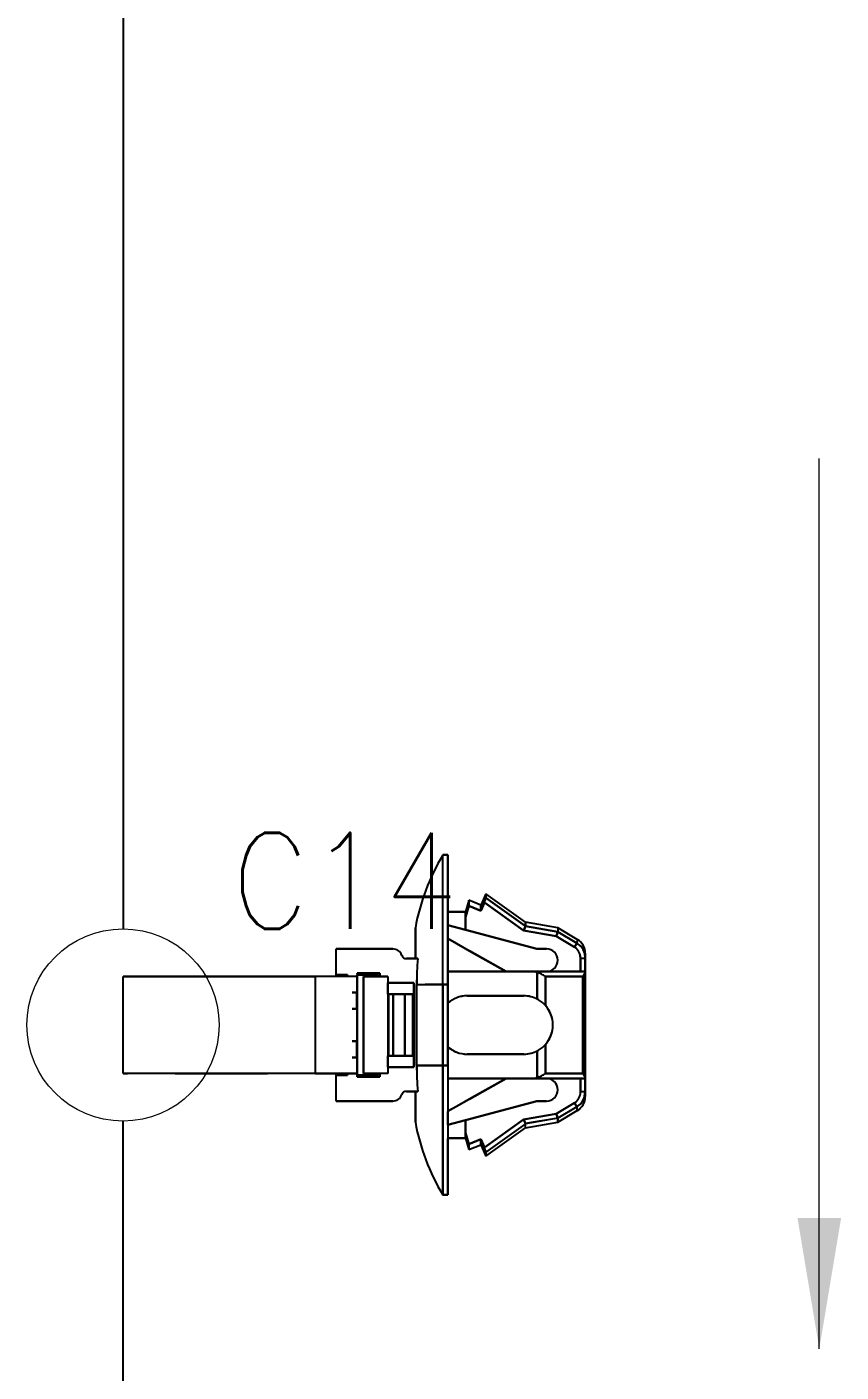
# Model space of a CAD drawing. Header units: inches. Extents: x 47316 to 59086, y 3141 to 11743.
# Drawn here: x 51561.01 to 51582.19, y 3587.66 to 3622.64 of the extents above; entities that cross this region are included whole.
import ezdxf

# ---------------------------------------------------------------- set-up
doc = ezdxf.new("R2010")
doc.units = ezdxf.units.IN
doc.header["$MEASUREMENT"] = 0
doc.layers.add('Beschreibung', color=7, linetype='Continuous', lineweight=25)
doc.styles.get("Standard").update_dxf_attribs({"font": ''})
doc.styles.get('Standard').set_extended_font_data('SimSun')
doc.linetypes.add('_VH_FELT_TAPE', pattern='A,0.4,-0.7,["FELT",Standard,S=0.3,R=0,X=-0.5,Y=-0.15],-0.7', length=1.8)

msp = doc.modelspace()

# ---------------------------------------------------------------- linework, layer by layer
at = {"color": 0, "linetype": '_VH_FELT_TAPE', "lineweight": -3, "ltscale": 5}
for p, q in [((51563.514, 3670.722), (51563.514, 3599.184)), ((51563.514, 3566.179), (51563.514, 3594.184))]:
    msp.add_line(p, q, dxfattribs=at)
at = {"color": 7, "ltscale": 0.2}
for p, q in [((51571.835, 3597.737), (51571.835, 3601.105)), ((51571.835, 3597.737), (51571.835, 3601.105)), ((51571.962, 3597.737), (51571.962, 3601.105)), ((51571.962, 3601.105), (51571.962, 3597.737)), ((51571.835, 3592.264), (51571.835, 3595.632)), ((51571.835, 3595.632), (51571.835, 3592.264)), ((51571.962, 3595.632), (51571.962, 3592.264)), ((51571.962, 3595.632), (51571.962, 3592.264))]:
    msp.add_line(p, q, dxfattribs=at)
at = {"color": 7, "ltscale": 0.0075}
for p, q in [((51571.835, 3601.105), (51571.962, 3601.105)), ((51571.962, 3601.105), (51571.835, 3601.105)), ((51575.414, 3598.426), (51575.54, 3598.426)), ((51575.414, 3598.426), (51575.54, 3598.426)), ((51575.54, 3598.073), (51575.414, 3598.073)), ((51569.604, 3597.526), (51569.478, 3597.526)), ((51569.478, 3597.526), (51569.604, 3597.526)), ((51571.835, 3597.737), (51571.962, 3597.737)), ((51571.962, 3597.737), (51571.835, 3597.737)), ((51569.478, 3597.105), (51569.604, 3597.105)), ((51569.604, 3597.105), (51569.478, 3597.105)), ((51569.604, 3596.263), (51569.478, 3596.263)), ((51569.478, 3596.263), (51569.604, 3596.263)), ((51569.478, 3595.842), (51569.604, 3595.842)), ((51569.604, 3595.842), (51569.478, 3595.842)), ((51571.962, 3595.632), (51571.835, 3595.632)), ((51571.835, 3595.632), (51571.962, 3595.632)), ((51575.54, 3594.942), (51575.414, 3594.942)), ((51575.54, 3594.942), (51575.414, 3594.942)), ((51571.835, 3592.264), (51571.962, 3592.264)), ((51571.962, 3592.264), (51571.835, 3592.264))]:
    msp.add_line(p, q, dxfattribs=at)
at = {"color": 7, "ltscale": 0.087396}
for p, q in [((51571.962, 3601.105), (51571.962, 3599.633)), ((51571.962, 3592.264), (51571.962, 3593.735)), ((51571.962, 3592.264), (51571.962, 3593.735))]:
    msp.add_line(p, q, dxfattribs=at)
at = {"color": 7, "ltscale": 0.0875}
for p, q in [((51571.962, 3599.631), (51571.962, 3601.105)), ((51573.94, 3597.442), (51572.467, 3597.442)), ((51572.467, 3597.442), (51573.94, 3597.442)), ((51572.467, 3595.926), (51573.94, 3595.926)), ((51573.94, 3595.926), (51572.467, 3595.926)), ((51573.94, 3595.926), (51572.467, 3595.926))]:
    msp.add_line(p, q, dxfattribs=at)
at = {"color": 7, "ltscale": 0.018183}
msp.add_line((51572.509, 3599.925), (51572.425, 3599.631), dxfattribs=at)
at = {"color": 7, "ltscale": 0.008429}
for p, q in [((51572.509, 3599.784), (51572.509, 3599.926)), ((51572.825, 3593.711), (51572.825, 3593.569))]:
    msp.add_line(p, q, dxfattribs=at)
at = {"color": 7, "ltscale": 0.020195}
for p, q in [((51572.825, 3599.799), (51572.509, 3599.926)), ((51572.509, 3599.784), (51572.825, 3599.657)), ((51572.825, 3599.657), (51572.509, 3599.784)), ((51572.509, 3593.585), (51572.825, 3593.711)), ((51572.825, 3593.711), (51572.509, 3593.585)), ((51572.509, 3593.443), (51572.825, 3593.569))]:
    msp.add_line(p, q, dxfattribs=at)
at = {"color": 7, "ltscale": 0.008438}
msp.add_line((51572.509, 3599.925), (51572.509, 3599.783), dxfattribs=at)
at = {"color": 7, "ltscale": 0.002185}
msp.add_line((51572.509, 3599.856), (51572.509, 3599.893), dxfattribs=at)
at = {"color": 7, "ltscale": 0.019}
msp.add_line((51572.951, 3600.094), (51572.825, 3599.8), dxfattribs=at)
at = {"color": 7, "ltscale": 0.013619}
for p, q in [((51572.825, 3599.657), (51572.915, 3599.868)), ((51572.915, 3599.868), (51572.825, 3599.657)), ((51572.825, 3593.711), (51572.915, 3593.5)), ((51572.915, 3593.5), (51572.825, 3593.711))]:
    msp.add_line(p, q, dxfattribs=at)
at = {"color": 7, "ltscale": 0.074459}
for p, q in [((51572.915, 3599.868), (51573.935, 3599.139)), ((51573.935, 3599.139), (51572.915, 3599.868)), ((51572.915, 3593.5), (51573.935, 3594.229)), ((51573.935, 3594.229), (51572.915, 3593.5))]:
    msp.add_line(p, q, dxfattribs=at)
at = {"color": 7, "ltscale": 4.3e-05}
msp.add_line((51572.951, 3600.094), (51572.951, 3600.093), dxfattribs=at)
at = {"color": 7, "ltscale": 0.075271}
for p, q in [((51573.982, 3599.357), (51572.951, 3600.094)), ((51572.951, 3599.99), (51573.982, 3599.253)), ((51573.982, 3599.253), (51572.951, 3599.99)), ((51573.982, 3594.115), (51572.951, 3593.378)), ((51572.951, 3593.274), (51573.982, 3594.011))]:
    msp.add_line(p, q, dxfattribs=at)
at = {"color": 7, "ltscale": 4.9e-05}
msp.add_line((51572.951, 3600.094), (51572.951, 3600.093), dxfattribs=at)
at = {"color": 7, "ltscale": 0.000903}
msp.add_line((51572.951, 3600.093), (51572.951, 3600.078), dxfattribs=at)
at = {"color": 7, "ltscale": 0.000916}
msp.add_line((51572.951, 3600.093), (51572.951, 3600.078), dxfattribs=at)
at = {"color": 7, "ltscale": 0.005222}
msp.add_line((51572.951, 3600.078), (51572.951, 3599.99), dxfattribs=at)
at = {"color": 7, "ltscale": 0.005249}
msp.add_line((51572.951, 3600.078), (51572.951, 3599.989), dxfattribs=at)
at = {"color": 7, "ltscale": 0.027499}
for p, q in [((51572.425, 3599.631), (51571.962, 3599.631)), ((51571.962, 3599.631), (51572.425, 3599.631)), ((51572.425, 3593.737), (51571.962, 3593.737)), ((51571.962, 3593.737), (51572.425, 3593.737))]:
    msp.add_line(p, q, dxfattribs=at)
at = {"color": 7, "ltscale": 0.018199}
for p, q in [((51572.425, 3599.489), (51572.509, 3599.784)), ((51572.509, 3599.784), (51572.425, 3599.489)), ((51572.425, 3593.879), (51572.509, 3593.585)), ((51572.509, 3593.585), (51572.425, 3593.879))]:
    msp.add_line(p, q, dxfattribs=at)
at = {"color": 7, "ltscale": 0.000342}
for p, q in [((51572.425, 3599.625), (51572.425, 3599.631)), ((51572.425, 3593.737), (51572.425, 3593.743))]:
    msp.add_line(p, q, dxfattribs=at)
at = {"color": 7, "ltscale": 0.006641}
msp.add_line((51572.425, 3599.631), (51572.425, 3599.519), dxfattribs=at)
at = {"color": 7, "ltscale": 0.002142}
msp.add_line((51572.425, 3599.595), (51572.425, 3599.631), dxfattribs=at)
at = {"color": 7, "ltscale": 0.00033}
for p, q in [((51572.425, 3599.631), (51572.425, 3599.626)), ((51572.425, 3593.743), (51572.425, 3593.737)), ((51572.825, 3593.569), (51572.825, 3593.575))]:
    msp.add_line(p, q, dxfattribs=at)
at = {"color": 7, "ltscale": 0.002136}
msp.add_line((51572.425, 3599.631), (51572.425, 3599.595), dxfattribs=at)
at = {"color": 7, "ltscale": 0.001825}
msp.add_line((51572.425, 3599.626), (51572.425, 3599.595), dxfattribs=at)
at = {"color": 7, "ltscale": 0.003674}
for p, q in [((51572.425, 3599.563), (51572.425, 3599.625)), ((51572.425, 3593.743), (51572.425, 3593.805))]:
    msp.add_line(p, q, dxfattribs=at)
at = {"color": 7, "ltscale": 0.006299}
msp.add_line((51572.425, 3599.489), (51572.425, 3599.595), dxfattribs=at)
at = {"color": 7, "ltscale": 0.006305}
msp.add_line((51572.425, 3599.595), (51572.425, 3599.489), dxfattribs=at)
at = {"color": 7, "ltscale": 0.00329}
msp.add_line((51572.425, 3599.508), (51572.425, 3599.563), dxfattribs=at)
at = {"color": 7, "ltscale": 0.0009}
msp.add_line((51572.825, 3599.784), (51572.825, 3599.8), dxfattribs=at)
at = {"color": 7, "ltscale": 0.000912}
for p, q in [((51572.825, 3599.799), (51572.825, 3599.784)), ((51572.509, 3593.458), (51572.509, 3593.443))]:
    msp.add_line(p, q, dxfattribs=at)
at = {"color": 7, "ltscale": 0.002856}
msp.add_line((51572.825, 3599.794), (51572.825, 3599.746), dxfattribs=at)
at = {"color": 7, "ltscale": 0.002869}
msp.add_line((51572.825, 3599.745), (51572.825, 3599.794), dxfattribs=at)
at = {"color": 7, "ltscale": 0.002832}
msp.add_line((51572.825, 3599.737), (51572.825, 3599.784), dxfattribs=at)
at = {"color": 7, "ltscale": 0.00282}
for p, q in [((51572.825, 3599.784), (51572.825, 3599.736)), ((51572.509, 3593.506), (51572.509, 3593.458))]:
    msp.add_line(p, q, dxfattribs=at)
at = {"color": 7, "ltscale": 0.004715}
msp.add_line((51572.825, 3599.657), (51572.825, 3599.737), dxfattribs=at)
at = {"color": 7, "ltscale": 0.004687}
msp.add_line((51572.825, 3599.736), (51572.825, 3599.657), dxfattribs=at)
at = {"color": 7, "ltscale": 0.047501}
for p, q in [((51571.12, 3599.21), (51571.12, 3598.41)), ((51571.12, 3598.41), (51571.12, 3599.21)), ((51571.12, 3594.958), (51571.12, 3594.158)), ((51571.12, 3594.158), (51571.12, 3594.958))]:
    msp.add_line(p, q, dxfattribs=at)
at = {"color": 7, "ltscale": 0.028456}
for p, q in [((51572.425, 3599.156), (51571.962, 3599.279)), ((51571.962, 3599.279), (51572.425, 3599.156)), ((51572.425, 3594.212), (51571.962, 3594.089)), ((51571.962, 3594.089), (51572.425, 3594.212))]:
    msp.add_line(p, q, dxfattribs=at)
at = {"color": 7, "ltscale": 0.020602}
for p, q in [((51571.962, 3599.279), (51571.962, 3598.932)), ((51571.962, 3594.089), (51571.962, 3594.436)), ((51571.962, 3594.089), (51571.962, 3594.436))]:
    msp.add_line(p, q, dxfattribs=at)
at = {"color": 7, "ltscale": 0.020749}
msp.add_line((51571.962, 3598.93), (51571.962, 3599.279), dxfattribs=at)
at = {"color": 7, "ltscale": 0.019785}
for p, q in [((51572.425, 3599.156), (51572.425, 3599.489)), ((51572.425, 3599.489), (51572.425, 3599.156)), ((51572.425, 3594.212), (51572.425, 3593.879)), ((51572.425, 3593.879), (51572.425, 3594.212))]:
    msp.add_line(p, q, dxfattribs=at)
at = {"color": 7, "ltscale": 0.004321}
for p, q in [((51573.963, 3599.206), (51573.935, 3599.139)), ((51573.935, 3599.139), (51573.963, 3599.206)), ((51573.935, 3594.229), (51573.963, 3594.162)), ((51573.963, 3594.162), (51573.935, 3594.229))]:
    msp.add_line(p, q, dxfattribs=at)
at = {"color": 7, "ltscale": 0.000205}
for p, q in [((51573.965, 3599.21), (51573.963, 3599.206)), ((51573.963, 3599.206), (51573.965, 3599.21)), ((51573.963, 3594.162), (51573.965, 3594.159)), ((51573.965, 3594.159), (51573.963, 3594.162))]:
    msp.add_line(p, q, dxfattribs=at)
at = {"color": 7, "ltscale": 0.002621}
for p, q in [((51573.982, 3599.25), (51573.965, 3599.21)), ((51573.965, 3599.21), (51573.982, 3599.25)), ((51573.965, 3594.159), (51573.982, 3594.118)), ((51573.982, 3594.118), (51573.965, 3594.159))]:
    msp.add_line(p, q, dxfattribs=at)
at = {"color": 7, "ltscale": 0.006168}
for p, q in [((51573.982, 3599.253), (51573.982, 3599.357)), ((51573.982, 3599.357), (51573.982, 3599.253))]:
    msp.add_line(p, q, dxfattribs=at)
at = {"color": 7, "ltscale": 0.05076}
for p, q in [((51574.824, 3599.21), (51573.982, 3599.357)), ((51573.982, 3594.011), (51574.824, 3594.158))]:
    msp.add_line(p, q, dxfattribs=at)
at = {"color": 7, "ltscale": 0.050773}
for p, q in [((51573.982, 3599.25), (51574.824, 3599.103)), ((51574.824, 3599.103), (51573.982, 3599.25)), ((51574.824, 3594.265), (51573.982, 3594.118))]:
    msp.add_line(p, q, dxfattribs=at)
at = {"color": 7, "ltscale": 0.006223}
for p, q in [((51574.824, 3599.21), (51574.824, 3599.105)), ((51574.824, 3599.21), (51574.824, 3599.105)), ((51574.824, 3594.158), (51574.824, 3594.263))]:
    msp.add_line(p, q, dxfattribs=at)
at = {"color": 7, "ltscale": 0.034946}
for p, q in [((51575.332, 3598.911), (51574.824, 3599.21)), ((51574.824, 3594.158), (51575.332, 3594.457))]:
    msp.add_line(p, q, dxfattribs=at)
at = {"color": 7, "ltscale": 0.015289}
msp.add_line((51572.185, 3598.803), (51571.961, 3598.93), dxfattribs=at)
at = {"color": 7, "ltscale": 0.015242}
for p, q in [((51571.961, 3598.93), (51572.185, 3598.803)), ((51572.185, 3594.565), (51571.961, 3594.439))]:
    msp.add_line(p, q, dxfattribs=at)
at = {"color": 7, "ltscale": 0.11383}
for p, q in [((51574.277, 3598.663), (51572.425, 3599.156)), ((51572.425, 3599.156), (51574.277, 3598.663)), ((51574.277, 3594.705), (51572.425, 3594.212)), ((51572.425, 3594.212), (51574.277, 3594.705))]:
    msp.add_line(p, q, dxfattribs=at)
at = {"color": 7, "ltscale": 0.051095}
for p, q in [((51573.935, 3599.139), (51574.783, 3598.991)), ((51574.783, 3598.991), (51573.935, 3599.139)), ((51573.935, 3594.229), (51574.783, 3594.377)), ((51574.783, 3594.377), (51573.935, 3594.229))]:
    msp.add_line(p, q, dxfattribs=at)
at = {"color": 7, "ltscale": 0.004276}
for p, q in [((51574.807, 3599.059), (51574.783, 3598.991)), ((51574.783, 3598.991), (51574.808, 3599.058)), ((51574.808, 3594.31), (51574.783, 3594.377)), ((51574.783, 3594.377), (51574.807, 3594.31))]:
    msp.add_line(p, q, dxfattribs=at)
at = {"color": 7, "ltscale": 0.0329}
for p, q in [((51574.783, 3598.991), (51575.26, 3598.71)), ((51575.26, 3598.71), (51574.783, 3598.991)), ((51574.783, 3594.377), (51575.26, 3594.658)), ((51575.26, 3594.658), (51574.783, 3594.377))]:
    msp.add_line(p, q, dxfattribs=at)
at = {"color": 7, "ltscale": 0.002806}
for p, q in [((51574.824, 3599.103), (51574.807, 3599.059)), ((51574.807, 3594.31), (51574.824, 3594.265))]:
    msp.add_line(p, q, dxfattribs=at)
at = {"color": 7, "ltscale": 0.00266}
for p, q in [((51574.809, 3599.061), (51574.824, 3599.103)), ((51574.824, 3594.265), (51574.809, 3594.308))]:
    msp.add_line(p, q, dxfattribs=at)
at = {"color": 7, "ltscale": 0.034208}
for p, q in [((51575.321, 3598.813), (51574.824, 3599.105)), ((51575.321, 3594.555), (51574.824, 3594.263))]:
    msp.add_line(p, q, dxfattribs=at)
at = {"color": 7, "ltscale": 0.000128}
for p, q in [((51574.824, 3599.103), (51574.824, 3599.105)), ((51574.824, 3594.263), (51574.824, 3594.265)), ((51574.824, 3594.265), (51574.824, 3594.263))]:
    msp.add_line(p, q, dxfattribs=at)
at = {"color": 7, "ltscale": 0.034163}
for p, q in [((51574.824, 3599.103), (51575.321, 3598.813)), ((51575.321, 3594.555), (51574.824, 3594.265))]:
    msp.add_line(p, q, dxfattribs=at)
at = {"color": 7, "ltscale": 0.007092}
for p, q in [((51575.26, 3598.71), (51575.321, 3598.813)), ((51575.321, 3598.813), (51575.26, 3598.71)), ((51575.321, 3594.555), (51575.26, 3594.658)), ((51575.26, 3594.658), (51575.321, 3594.555))]:
    msp.add_line(p, q, dxfattribs=at)
at = {"color": 7, "ltscale": 0.005864}
msp.add_line((51575.333, 3598.911), (51575.321, 3598.813), dxfattribs=at)
at = {"color": 7, "ltscale": 0.005865}
for p, q in [((51575.332, 3598.911), (51575.321, 3598.813)), ((51575.321, 3594.555), (51575.332, 3594.457))]:
    msp.add_line(p, q, dxfattribs=at)
at = {"color": 7, "ltscale": 0.025}
for p, q in [((51569.478, 3598.663), (51569.057, 3598.663)), ((51569.598, 3597.105), (51569.598, 3597.526)), ((51569.598, 3597.105), (51569.598, 3597.526)), ((51569.604, 3597.105), (51569.604, 3597.526)), ((51569.598, 3595.842), (51569.598, 3596.263)), ((51569.598, 3595.842), (51569.598, 3596.263))]:
    msp.add_line(p, q, dxfattribs=at)
at = {"color": 7, "ltscale": 0.039999}
for p, q in [((51569.057, 3597.989), (51569.057, 3598.663)), ((51569.057, 3597.989), (51569.057, 3598.663)), ((51569.057, 3594.705), (51569.057, 3595.379)), ((51569.057, 3594.705), (51569.057, 3595.379))]:
    msp.add_line(p, q, dxfattribs=at)
at = {"color": 7, "ltscale": 0.022501}
for p, q in [((51569.057, 3598.663), (51569.436, 3598.663)), ((51569.057, 3598.663), (51569.436, 3598.663)), ((51569.057, 3594.705), (51569.436, 3594.705)), ((51569.436, 3594.705), (51569.057, 3594.705))]:
    msp.add_line(p, q, dxfattribs=at)
at = {"color": 7, "ltscale": 0.064999}
for p, q in [((51569.436, 3598.663), (51570.53, 3598.663)), ((51569.436, 3598.663), (51570.53, 3598.663)), ((51569.436, 3594.705), (51570.53, 3594.705)), ((51570.53, 3594.705), (51569.436, 3594.705))]:
    msp.add_line(p, q, dxfattribs=at)
at = {"color": 7, "ltscale": 0.0625}
msp.add_line((51570.53, 3598.663), (51569.478, 3598.663), dxfattribs=at)
at = {"color": 7, "ltscale": 0.02697}
msp.add_line((51572.58, 3598.58), (51572.185, 3598.803), dxfattribs=at)
at = {"color": 7, "ltscale": 0.026985}
for p, q in [((51572.185, 3598.803), (51572.58, 3598.58)), ((51572.58, 3594.788), (51572.185, 3594.565))]:
    msp.add_line(p, q, dxfattribs=at)
at = {"color": 7, "ltscale": 0.065039}
msp.add_line((51573.477, 3598.073), (51572.523, 3598.612), dxfattribs=at)
at = {"color": 7, "ltscale": 0.06116}
msp.add_line((51573.477, 3598.073), (51572.58, 3598.58), dxfattribs=at)
at = {"color": 7, "ltscale": 0.061156}
for p, q in [((51572.58, 3598.58), (51573.477, 3598.073)), ((51573.477, 3595.295), (51572.58, 3594.788))]:
    msp.add_line(p, q, dxfattribs=at)
at = {"color": 7, "ltscale": 0.014999}
for p, q in [((51574.53, 3598.663), (51574.277, 3598.663)), ((51574.277, 3598.663), (51574.53, 3598.663)), ((51574.53, 3594.705), (51574.277, 3594.705)), ((51574.53, 3594.705), (51574.277, 3594.705)), ((51574.277, 3594.705), (51574.53, 3594.705))]:
    msp.add_line(p, q, dxfattribs=at)
at = {"color": 7, "ltscale": 0.015717}
msp.add_line((51575.54, 3598.548), (51575.54, 3598.283), dxfattribs=at)
at = {"color": 7, "ltscale": 0.015729}
msp.add_line((51575.54, 3598.283), (51575.54, 3598.548), dxfattribs=at)
at = {"color": 7, "ltscale": 0.013786}
msp.add_line((51571.12, 3598.41), (51570.887, 3598.41), dxfattribs=at)
at = {"color": 7, "ltscale": 0.017471}
for p, q in [((51571.182, 3598.41), (51570.887, 3598.41)), ((51571.182, 3594.958), (51570.887, 3594.958))]:
    msp.add_line(p, q, dxfattribs=at)
at = {"color": 7, "ltscale": 0.017476}
for p, q in [((51570.887, 3598.41), (51571.182, 3598.41)), ((51570.887, 3594.958), (51571.182, 3594.958))]:
    msp.add_line(p, q, dxfattribs=at)
at = {"color": 7, "ltscale": 0.00369}
for p, q in [((51571.182, 3598.41), (51571.12, 3598.41)), ((51571.12, 3594.958), (51571.182, 3594.958))]:
    msp.add_line(p, q, dxfattribs=at)
at = {"color": 7, "ltscale": 0.020941}
for p, q in [((51575.414, 3598.426), (51575.414, 3598.073)), ((51575.414, 3598.073), (51575.414, 3598.426)), ((51575.54, 3598.073), (51575.54, 3598.426)), ((51575.54, 3598.426), (51575.54, 3598.073)), ((51575.414, 3594.942), (51575.414, 3595.295)), ((51575.414, 3595.295), (51575.414, 3594.942)), ((51575.54, 3594.942), (51575.54, 3595.295)), ((51575.54, 3595.295), (51575.54, 3594.942))]:
    msp.add_line(p, q, dxfattribs=at)
at = {"color": 7, "ltscale": 0.012512}
for p, q in [((51575.54, 3598.072), (51575.54, 3598.283)), ((51575.54, 3595.085), (51575.54, 3595.296))]:
    msp.add_line(p, q, dxfattribs=at)
at = {"color": 7, "ltscale": 0.378897}
msp.add_line((51563.514, 3597.947), (51568.514, 3597.947), dxfattribs=at)
at = {"color": 7, "ltscale": 0.15}
for p, q in [((51563.514, 3595.421), (51563.514, 3597.947)), ((51568.514, 3597.947), (51568.514, 3595.421)), ((51568.514, 3597.947), (51568.514, 3595.421)), ((51569.772, 3595.421), (51569.772, 3597.947)), ((51569.772, 3597.947), (51569.772, 3595.421)), ((51570.404, 3597.947), (51570.404, 3595.421)), ((51570.404, 3597.947), (51570.404, 3595.421)), ((51575.477, 3595.421), (51575.477, 3597.947)), ((51575.477, 3597.947), (51575.477, 3595.421))]:
    msp.add_line(p, q, dxfattribs=at)
at = {"color": 7, "ltscale": 0.215019}
msp.add_line((51566.95, 3597.947), (51563.514, 3597.947), dxfattribs=at)
at = {"color": 7, "ltscale": 0.315749}
msp.add_line((51563.514, 3597.947), (51568.081, 3597.947), dxfattribs=at)
at = {"color": 7, "ltscale": 0.378905}
msp.add_line((51568.514, 3597.947), (51563.514, 3597.947), dxfattribs=at)
at = {"color": 7, "ltscale": 0.315758}
msp.add_line((51563.514, 3597.947), (51568.081, 3597.947), dxfattribs=at)
at = {"color": 7, "ltscale": 0.179182}
msp.add_line((51566.778, 3597.947), (51563.761, 3597.947), dxfattribs=at)
at = {"color": 7, "ltscale": 0.026669}
for p, q in [((51566.778, 3597.947), (51567.227, 3597.947)), ((51567.227, 3597.947), (51566.778, 3597.947)), ((51566.95, 3597.947), (51567.399, 3597.947))]:
    msp.add_line(p, q, dxfattribs=at)
at = {"color": 7, "ltscale": 0.108633}
msp.add_line((51569.057, 3597.947), (51567.227, 3597.947), dxfattribs=at)
at = {"color": 7, "ltscale": 0.076392}
msp.add_line((51568.514, 3597.947), (51567.227, 3597.947), dxfattribs=at)
at = {"color": 7, "ltscale": 0.098454}
msp.add_line((51569.057, 3597.947), (51567.399, 3597.947), dxfattribs=at)
at = {"color": 7, "ltscale": 0.057913}
msp.add_line((51569.057, 3597.947), (51568.081, 3597.947), dxfattribs=at)
at = {"color": 7, "ltscale": 0.0644}
for p, q in [((51569.598, 3597.947), (51568.514, 3597.947)), ((51569.598, 3597.947), (51568.514, 3597.947)), ((51568.514, 3595.421), (51569.598, 3595.421)), ((51569.598, 3595.421), (51568.514, 3595.421))]:
    msp.add_line(p, q, dxfattribs=at)
at = {"color": 7, "ltscale": 0.0175}
for p, q in [((51569.057, 3597.989), (51569.351, 3597.989)), ((51569.057, 3597.989), (51569.351, 3597.989)), ((51569.351, 3597.989), (51569.057, 3597.989)), ((51569.057, 3595.379), (51569.351, 3595.379)), ((51569.351, 3595.379), (51569.057, 3595.379))]:
    msp.add_line(p, q, dxfattribs=at)
at = {"color": 7, "ltscale": 0.002499}
for p, q in [((51569.057, 3597.947), (51569.057, 3597.989)), ((51569.351, 3597.989), (51569.351, 3597.947)), ((51569.351, 3597.947), (51569.351, 3597.989)), ((51569.604, 3598.031), (51569.604, 3597.989)), ((51569.604, 3598.031), (51569.604, 3597.989)), ((51570.151, 3597.989), (51570.151, 3597.947)), ((51570.151, 3597.947), (51570.151, 3597.989)), ((51570.151, 3597.989), (51570.151, 3597.947)), ((51569.057, 3595.379), (51569.057, 3595.421)), ((51569.351, 3595.421), (51569.351, 3595.379)), ((51569.351, 3595.379), (51569.351, 3595.421)), ((51569.604, 3595.337), (51569.604, 3595.379)), ((51569.604, 3595.379), (51569.604, 3595.337)), ((51569.604, 3595.379), (51569.604, 3595.337)), ((51570.151, 3595.421), (51570.151, 3595.379)), ((51570.151, 3595.379), (51570.151, 3595.421)), ((51570.151, 3595.421), (51570.151, 3595.379))]:
    msp.add_line(p, q, dxfattribs=at)
at = {"color": 7, "ltscale": 2.6e-05}
for p, q in [((51569.057, 3597.989), (51569.057, 3597.989)), ((51569.057, 3595.379), (51569.057, 3595.379))]:
    msp.add_line(p, q, dxfattribs=at)
at = {"color": 7, "ltscale": 0.000629}
msp.add_line((51569.604, 3598.021), (51569.604, 3598.031), dxfattribs=at)
at = {"color": 7, "ltscale": 0.035001}
for p, q in [((51569.604, 3598.031), (51570.193, 3598.031)), ((51570.193, 3598.031), (51569.604, 3598.031)), ((51571.962, 3597.737), (51571.372, 3597.737)), ((51571.962, 3597.737), (51571.372, 3597.737)), ((51570.193, 3595.337), (51569.604, 3595.337)), ((51570.193, 3595.337), (51569.604, 3595.337)), ((51569.604, 3595.337), (51570.193, 3595.337))]:
    msp.add_line(p, q, dxfattribs=at)
at = {"color": 7, "ltscale": 0.154999}
for p, q in [((51569.604, 3597.989), (51569.604, 3595.379)), ((51569.604, 3595.379), (51569.604, 3597.989))]:
    msp.add_line(p, q, dxfattribs=at)
at = {"color": 7, "ltscale": 0.032501}
for p, q in [((51569.604, 3597.989), (51570.151, 3597.989)), ((51569.604, 3597.989), (51570.151, 3597.989)), ((51569.604, 3595.379), (51570.151, 3595.379)), ((51570.151, 3595.379), (51569.604, 3595.379))]:
    msp.add_line(p, q, dxfattribs=at)
at = {"color": 7, "ltscale": 0.021939}
msp.add_line((51569.604, 3597.989), (51569.973, 3597.989), dxfattribs=at)
at = {"color": 7, "ltscale": 0.0375}
for p, q in [((51569.772, 3597.947), (51570.404, 3597.947)), ((51570.404, 3597.947), (51569.772, 3597.947)), ((51570.404, 3595.421), (51569.772, 3595.421)), ((51570.404, 3595.421), (51569.772, 3595.421))]:
    msp.add_line(p, q, dxfattribs=at)
at = {"color": 7, "ltscale": 0.010562}
msp.add_line((51570.151, 3597.989), (51569.973, 3597.989), dxfattribs=at)
at = {"color": 7, "ltscale": 0.002502}
msp.add_line((51570.193, 3597.947), (51570.151, 3597.947), dxfattribs=at)
at = {"color": 7, "ltscale": 0.004999}
for p, q in [((51570.193, 3598.031), (51570.193, 3597.947)), ((51570.193, 3597.947), (51570.193, 3598.031)), ((51570.193, 3595.421), (51570.193, 3595.337)), ((51570.193, 3595.337), (51570.193, 3595.421))]:
    msp.add_line(p, q, dxfattribs=at)
at = {"color": 7, "ltscale": 0.040002}
for p, q in [((51570.404, 3597.779), (51571.077, 3597.779)), ((51571.077, 3597.779), (51570.404, 3597.779)), ((51571.077, 3595.59), (51570.404, 3595.59)), ((51571.077, 3595.59), (51570.404, 3595.59)), ((51570.404, 3595.59), (51571.077, 3595.59))]:
    msp.add_line(p, q, dxfattribs=at)
at = {"color": 7, "ltscale": 0.017502}
for p, q in [((51570.404, 3597.484), (51570.404, 3597.779)), ((51570.404, 3595.589), (51570.404, 3595.884))]:
    msp.add_line(p, q, dxfattribs=at)
at = {"color": 7, "ltscale": 0.129999}
for p, q in [((51571.077, 3597.779), (51571.077, 3595.59)), ((51571.077, 3595.59), (51571.077, 3597.779))]:
    msp.add_line(p, q, dxfattribs=at)
at = {"color": 7, "ltscale": 0.089999}
for p, q in [((51571.962, 3598.073), (51573.477, 3598.073)), ((51573.477, 3598.073), (51571.962, 3598.073)), ((51573.477, 3595.295), (51571.962, 3595.295)), ((51571.962, 3595.295), (51573.477, 3595.295))]:
    msp.add_line(p, q, dxfattribs=at)
at = {"color": 7, "ltscale": 0.040697}
msp.add_line((51573.32, 3598.073), (51572.635, 3598.073), dxfattribs=at)
at = {"color": 7, "ltscale": 0.040701}
msp.add_line((51572.635, 3598.073), (51573.321, 3598.073), dxfattribs=at)
at = {"color": 7, "ltscale": 0.039936}
for p, q in [((51573.477, 3598.073), (51574.15, 3598.073)), ((51574.15, 3598.073), (51573.477, 3598.073)), ((51574.15, 3595.295), (51573.477, 3595.295)), ((51573.477, 3595.295), (51574.15, 3595.295))]:
    msp.add_line(p, q, dxfattribs=at)
at = {"color": 7, "ltscale": 0.048712}
msp.add_line((51574.297, 3598.073), (51573.477, 3598.073), dxfattribs=at)
at = {"color": 7, "ltscale": 0.082565}
for p, q in [((51575.54, 3598.073), (51574.15, 3598.073)), ((51574.15, 3598.073), (51575.54, 3598.073)), ((51574.15, 3595.295), (51575.54, 3595.295)), ((51575.54, 3595.295), (51574.15, 3595.295))]:
    msp.add_line(p, q, dxfattribs=at)
at = {"color": 7, "ltscale": 0.041339}
for p, q in [((51574.291, 3598.052), (51574.291, 3597.356)), ((51574.291, 3597.356), (51574.291, 3598.052)), ((51574.291, 3596.012), (51574.291, 3595.316)), ((51574.291, 3595.316), (51574.291, 3596.012))]:
    msp.add_line(p, q, dxfattribs=at)
at = {"color": 7, "ltscale": 0.002634}
for p, q in [((51574.291, 3598.052), (51574.333, 3598.036)), ((51574.333, 3595.332), (51574.291, 3595.316))]:
    msp.add_line(p, q, dxfattribs=at)
at = {"color": 7, "ltscale": 0.002635}
for p, q in [((51574.333, 3598.036), (51574.291, 3598.052)), ((51574.291, 3595.316), (51574.333, 3595.332))]:
    msp.add_line(p, q, dxfattribs=at)
at = {"color": 7, "ltscale": 0.008279}
msp.add_line((51574.437, 3598.073), (51574.297, 3598.073), dxfattribs=at)
at = {"color": 7, "ltscale": 0.005516}
msp.add_line((51574.53, 3598.073), (51574.437, 3598.073), dxfattribs=at)
at = {"color": 7, "ltscale": 0.044711}
for p, q in [((51574.501, 3597.194), (51574.501, 3597.947)), ((51574.501, 3597.947), (51574.501, 3597.194)), ((51574.501, 3595.421), (51574.501, 3596.174)), ((51574.501, 3596.174), (51574.501, 3595.421))]:
    msp.add_line(p, q, dxfattribs=at)
at = {"color": 7, "ltscale": 0.057954}
for p, q in [((51574.501, 3597.947), (51575.477, 3597.947)), ((51575.477, 3597.947), (51574.501, 3597.947)), ((51575.477, 3595.421), (51574.501, 3595.421)), ((51574.501, 3595.421), (51575.477, 3595.421))]:
    msp.add_line(p, q, dxfattribs=at)
at = {"color": 7, "ltscale": 0.052501}
msp.add_line((51575.414, 3598.073), (51574.53, 3598.073), dxfattribs=at)
at = {"color": 7, "ltscale": 0.000995}
for p, q in [((51575.54, 3598.057), (51575.54, 3598.073)), ((51575.54, 3598.073), (51575.54, 3598.057)), ((51575.54, 3595.295), (51575.54, 3595.312)), ((51575.54, 3595.312), (51575.54, 3595.295))]:
    msp.add_line(p, q, dxfattribs=at)
at = {"color": 7, "ltscale": 0.163214}
msp.add_line((51575.54, 3595.31), (51575.54, 3598.058), dxfattribs=at)
at = {"color": 7, "ltscale": 0.163013}
msp.add_line((51575.54, 3598.057), (51575.54, 3595.312), dxfattribs=at)
at = {"color": 7, "ltscale": 0.00087}
for p, q in [((51570.418, 3597.484), (51570.404, 3597.484)), ((51570.404, 3597.484), (51570.418, 3597.484)), ((51570.418, 3595.884), (51570.404, 3595.884)), ((51570.404, 3595.884), (51570.418, 3595.884))]:
    msp.add_line(p, q, dxfattribs=at)
at = {"color": 7, "ltscale": 0.023952}
msp.add_line((51570.807, 3597.484), (51570.404, 3597.484), dxfattribs=at)
at = {"color": 7, "ltscale": 0.007443}
for p, q in [((51570.544, 3597.484), (51570.418, 3597.484)), ((51570.418, 3597.484), (51570.544, 3597.484)), ((51570.544, 3595.884), (51570.418, 3595.884)), ((51570.418, 3595.884), (51570.544, 3595.884))]:
    msp.add_line(p, q, dxfattribs=at)
at = {"color": 7, "ltscale": 0.095001}
for p, q in [((51570.418, 3597.484), (51570.418, 3595.884)), ((51570.418, 3595.884), (51570.418, 3597.484)), ((51570.544, 3597.484), (51570.544, 3595.884)), ((51570.544, 3595.884), (51570.544, 3597.484)), ((51570.844, 3595.884), (51570.844, 3597.484)), ((51570.844, 3597.484), (51570.844, 3595.884)), ((51571.053, 3595.884), (51571.053, 3597.484))]:
    msp.add_line(p, q, dxfattribs=at)
at = {"color": 7, "ltscale": 0.017839}
for p, q in [((51570.844, 3597.484), (51570.544, 3597.484)), ((51570.544, 3597.484), (51570.844, 3597.484)), ((51570.844, 3595.884), (51570.544, 3595.884)), ((51570.544, 3595.884), (51570.844, 3595.884))]:
    msp.add_line(p, q, dxfattribs=at)
at = {"color": 7, "ltscale": 0.014789}
msp.add_line((51570.828, 3597.484), (51571.077, 3597.484), dxfattribs=at)
at = {"color": 7, "ltscale": 0.013841}
for p, q in [((51571.077, 3597.484), (51570.844, 3597.484)), ((51570.844, 3595.884), (51571.077, 3595.884))]:
    msp.add_line(p, q, dxfattribs=at)
at = {"color": 7, "ltscale": 0.012407}
for p, q in [((51571.053, 3597.484), (51570.844, 3597.484)), ((51571.053, 3595.884), (51570.844, 3595.884))]:
    msp.add_line(p, q, dxfattribs=at)
at = {"color": 7, "ltscale": 0.040567}
for p, q in [((51571.152, 3597.737), (51571.835, 3597.737)), ((51571.152, 3595.632), (51571.835, 3595.632))]:
    msp.add_line(p, q, dxfattribs=at)
at = {"color": 7, "ltscale": 0.125}
for p, q in [((51571.152, 3595.632), (51571.152, 3597.737)), ((51571.152, 3597.737), (51571.152, 3595.632)), ((51571.835, 3595.632), (51571.835, 3597.737)), ((51571.835, 3597.737), (51571.835, 3595.632)), ((51571.962, 3595.632), (51571.962, 3597.737)), ((51571.962, 3597.737), (51571.962, 3595.632))]:
    msp.add_line(p, q, dxfattribs=at)
at = {"color": 7, "ltscale": 0.040569}
for p, q in [((51571.152, 3597.737), (51571.835, 3597.737)), ((51571.835, 3595.632), (51571.152, 3595.632))]:
    msp.add_line(p, q, dxfattribs=at)
at = {"color": 7, "ltscale": 0.000322}
msp.add_line((51569.604, 3597.105), (51569.599, 3597.105), dxfattribs=at)
at = {"color": 7, "ltscale": 0.001863}
msp.add_line((51574.48, 3597.216), (51574.501, 3597.193), dxfattribs=at)
at = {"color": 7, "ltscale": 0.000505}
msp.add_line((51574.501, 3597.194), (51574.495, 3597.2), dxfattribs=at)
at = {"color": 7, "ltscale": 0.023056}
msp.add_line((51569.604, 3595.875), (51569.604, 3596.263), dxfattribs=at)
at = {"color": 7, "ltscale": 0.000598}
msp.add_line((51574.501, 3596.174), (51574.494, 3596.167), dxfattribs=at)
at = {"color": 7, "ltscale": 0.000368}
msp.add_line((51569.598, 3595.842), (51569.604, 3595.842), dxfattribs=at)
at = {"color": 7, "ltscale": 0.001447}
msp.add_line((51571.053, 3595.884), (51571.077, 3595.884), dxfattribs=at)
at = {"color": 7, "ltscale": 0.378893}
msp.add_line((51568.514, 3595.421), (51563.514, 3595.421), dxfattribs=at)
at = {"color": 7, "ltscale": 0.0272}
msp.add_line((51563.627, 3595.421), (51563.514, 3595.421), dxfattribs=at)
at = {"color": 7, "ltscale": 0.37888}
msp.add_line((51568.514, 3595.421), (51563.514, 3595.421), dxfattribs=at)
at = {"color": 7, "ltscale": 0.027199}
msp.add_line((51563.514, 3595.421), (51563.627, 3595.421), dxfattribs=at)
at = {"color": 7, "ltscale": 0.142589}
msp.add_line((51564.872, 3595.421), (51567.274, 3595.421), dxfattribs=at)
at = {"color": 7, "ltscale": 0.142593}
msp.add_line((51567.274, 3595.421), (51564.873, 3595.421), dxfattribs=at)
at = {"color": 7, "ltscale": 0.02751}
msp.add_line((51571.835, 3595.632), (51571.372, 3595.632), dxfattribs=at)
msp.add_line((51571.835, 3595.632), (51571.372, 3595.632), dxfattribs=at)
at = {"color": 7, "ltscale": 0.000399}
msp.add_line((51575.539, 3595.317), (51575.54, 3595.31), dxfattribs=at)
at = {"color": 7, "ltscale": 0.064963}
msp.add_line((51572.525, 3594.757), (51573.477, 3595.295), dxfattribs=at)
at = {"color": 7, "ltscale": 0.061161}
msp.add_line((51572.58, 3594.788), (51573.477, 3595.295), dxfattribs=at)
at = {"color": 7, "ltscale": 0.012915}
msp.add_line((51575.54, 3594.868), (51575.54, 3595.085), dxfattribs=at)
at = {"color": 7, "ltscale": 0.02701}
msp.add_line((51572.184, 3594.565), (51572.58, 3594.788), dxfattribs=at)
at = {"color": 7, "ltscale": 0.004422}
msp.add_line((51575.54, 3594.942), (51575.54, 3594.867), dxfattribs=at)
at = {"color": 7, "ltscale": 0.006183}
msp.add_line((51575.54, 3594.838), (51575.54, 3594.942), dxfattribs=at)
at = {"color": 7, "ltscale": 0.007248}
msp.add_line((51575.54, 3594.942), (51575.54, 3594.82), dxfattribs=at)
at = {"color": 7, "ltscale": 0.001605}
msp.add_line((51575.54, 3594.854), (51575.54, 3594.827), dxfattribs=at)
at = {"color": 7, "ltscale": 0.015215}
msp.add_line((51571.961, 3594.439), (51572.184, 3594.565), dxfattribs=at)
at = {"color": 7, "ltscale": 0.050769}
msp.add_line((51574.824, 3594.265), (51573.982, 3594.115), dxfattribs=at)
at = {"color": 7, "ltscale": 0.006219}
msp.add_line((51574.824, 3594.263), (51574.824, 3594.158), dxfattribs=at)
at = {"color": 7, "ltscale": 0.00587}
msp.add_line((51575.333, 3594.457), (51575.321, 3594.555), dxfattribs=at)
at = {"color": 7, "ltscale": 0.075264}
msp.add_line((51573.982, 3594.115), (51572.951, 3593.378), dxfattribs=at)
at = {"color": 7, "ltscale": 0.006165}
for p, q in [((51573.982, 3594.011), (51573.982, 3594.115)), ((51573.982, 3594.011), (51573.982, 3594.115)), ((51572.951, 3593.274), (51572.951, 3593.378))]:
    msp.add_line(p, q, dxfattribs=at)
at = {"color": 7, "ltscale": 0.008441}
for p, q in [((51572.425, 3593.737), (51572.425, 3593.879)), ((51572.425, 3593.879), (51572.425, 3593.737)), ((51572.825, 3593.569), (51572.825, 3593.711))]:
    msp.add_line(p, q, dxfattribs=at)
at = {"color": 7, "ltscale": 0.008432}
msp.add_line((51572.425, 3593.879), (51572.425, 3593.737), dxfattribs=at)
at = {"color": 7, "ltscale": 0.00434}
msp.add_line((51572.425, 3593.805), (51572.425, 3593.878), dxfattribs=at)
at = {"color": 7, "ltscale": 0.002209}
msp.add_line((51572.425, 3593.78), (51572.425, 3593.743), dxfattribs=at)
at = {"color": 7, "ltscale": 0.000286}
for p, q in [((51572.426, 3593.738), (51572.425, 3593.743)), ((51572.425, 3593.743), (51572.426, 3593.738))]:
    msp.add_line(p, q, dxfattribs=at)
at = {"color": 7, "ltscale": 0.018174}
msp.add_line((51572.425, 3593.737), (51572.509, 3593.443), dxfattribs=at)
at = {"color": 7, "ltscale": 0.004681}
for p, q in [((51572.509, 3593.506), (51572.509, 3593.585)), ((51572.509, 3593.585), (51572.509, 3593.506))]:
    msp.add_line(p, q, dxfattribs=at)
at = {"color": 7, "ltscale": 0.004291}
msp.add_line((51572.825, 3593.639), (51572.825, 3593.711), dxfattribs=at)
at = {"color": 7, "ltscale": 0.003809}
msp.add_line((51572.825, 3593.575), (51572.825, 3593.639), dxfattribs=at)
at = {"color": 7, "ltscale": 0.001593}
msp.add_line((51572.825, 3593.601), (51572.825, 3593.574), dxfattribs=at)
at = {"color": 7, "ltscale": 0.000327}
msp.add_line((51572.825, 3593.574), (51572.825, 3593.569), dxfattribs=at)
at = {"color": 7, "ltscale": 0.019025}
msp.add_line((51572.825, 3593.569), (51572.951, 3593.274), dxfattribs=at)
at = {"color": 7, "ltscale": 0.002823}
msp.add_line((51572.509, 3593.458), (51572.509, 3593.506), dxfattribs=at)
at = {"color": 7, "ltscale": 0.000925}
msp.add_line((51572.509, 3593.443), (51572.509, 3593.458), dxfattribs=at)
at = {"color": 7, "ltscale": 0.006177}
msp.add_line((51572.951, 3593.378), (51572.951, 3593.274), dxfattribs=at)
at = {"color": 7}
for points in [[(51575.54, 3598.426), (51575.525, 3598.542), (51575.481, 3598.649), (51575.412, 3598.742), (51575.321, 3598.813)], [(51575.54, 3598.426), (51575.525, 3598.54), (51575.483, 3598.647), (51575.43, 3598.723), (51575.321, 3598.813)], [(51574.647, 3596.958), (51574.608, 3597.044), (51574.501, 3597.194)], [(51574.501, 3596.174), (51574.608, 3596.325), (51574.647, 3596.411)], [(51575.321, 3594.555), (51575.412, 3594.626), (51575.481, 3594.72), (51575.525, 3594.827), (51575.54, 3594.942)], [(51575.321, 3594.555), (51575.397, 3594.612), (51575.459, 3594.683), (51575.512, 3594.786), (51575.54, 3594.942)]]:
    msp.add_lwpolyline(points, dxfattribs=at)
at = {"color": 0, "linetype": 'Continuous', "lineweight": 15}
msp.add_circle((51563.514, 3596.684), 2.5, dxfattribs=at)
at = {"color": 7}
for centre, radius, start, end in [((51576.524, 3598.251), 5.489, 148.6734, 169.9357), ((51572.304, 3600.131), 0.665, 336.7164, 343.3657), ((51572.334, 3600.12), 0.633, 336.5477, 343.542), ((51572.746, 3600.006), 0.205, 341.5163, 355.58), ((51572.748, 3600.006), 0.204, 341.369, 355.482), ((51575.11, 3598.543), 0.43, 0.6573, 58.8491), ((51570.53, 3598.41), 0.253, 19.4707, 90.0006), ((51570.53, 3598.41), 0.253, 19.4712, 90), ((51570.53, 3598.41), 0.253, 19.4706, 90.0005), ((51570.888, 3598.537), 0.127, 199.5447, 212.9575), ((51570.888, 3598.537), 0.127, 199.7868, 269.6844), ((51570.887, 3598.537), 0.126, 199.4903, 269.9805), ((51574.53, 3598.368), 0.295, 270.0079, 89.9921), ((51574.529, 3598.368), 0.295, 270.0245, 89.9755), ((51575.019, 3598.337), 0.444, 46.2941, 57.0546), ((51575.111, 3598.457), 0.294, 42.9951, 59.4663), ((51575.113, 3598.457), 0.293, 26.8155, 43.3467), ((51575.096, 3598.443), 0.315, 27.6161, 42.9808), ((51575.092, 3598.437), 0.32, 13.2465, 28.1596), ((51575.075, 3598.432), 0.338, 13.2641, 27.5859), ((51574.884, 3598.41), 0.529, 1.7682, 10.8839), ((51575.054, 3598.427), 0.36, 359.881, 13.3121), ((51578.503, 3597.757), 7.351, 174.9018, 177.5345), ((51580.828, 3597.596), 9.681, 175.1752, 177.1742), ((51581.03, 3597.699), 9.877, 177.8296, 179.7826), ((51578.883, 3597.737), 7.731, 177.5108, 180.0061), ((51581.03, 3597.699), 9.877, 177.8296, 179.7826), ((51574.15, 3597.598), 0.476, 72.7481, 90.0379), ((51574.154, 3597.621), 0.453, 72.3635, 90.543), ((51573.99, 3597.211), 0.894, 62.7227, 67.4531), ((51573.993, 3597.219), 0.886, 62.658, 67.4329), ((51573.771, 3596.798), 1.361, 57.6018, 62.5144), ((51573.783, 3596.819), 1.337, 57.5516, 62.458), ((51575.161, 3598.228), 0.422, 318.3051, 328.9783), ((51575.151, 3598.236), 0.435, 318.4671, 328.8089), ((51575.375, 3598.099), 0.172, 329.2053, 338.8167), ((51575.375, 3598.098), 0.172, 329.3222, 338.9686), ((51575.478, 3598.062), 0.0617, 335.4196, 356.5764), ((51575.478, 3598.062), 0.0623, 335.4109, 356.316), ((51575.479, 3598.059), 0.0611, 337.7767, 357.333), ((51575.479, 3598.06), 0.0615, 337.7243, 357.1203), ((51572.466, 3596.685), 0.757, 89.9756, 131.8187), ((51572.471, 3596.673), 0.769, 90.3271, 131.5148), ((51572.467, 3596.679), 0.763, 90.0484, 107.9134), ((51573.94, 3596.684), 0.758, 62.4207, 89.9996), ((51573.94, 3596.679), 0.763, 75.6092, 89.9512), ((51573.937, 3596.678), 0.764, 62.3971, 89.7505), ((51573.938, 3596.681), 0.761, 52.6881, 62.3734), ((51573.938, 3596.676), 0.765, 52.952, 62.5749), ((51573.96, 3596.704), 0.73, 42.1985, 52.9728), ((51573.94, 3596.683), 0.759, 42.3338, 52.703), ((51573.931, 3596.681), 0.767, 21.0995, 42.0045), ((51573.94, 3596.683), 0.759, 16.4348, 29.9311), ((51573.94, 3596.681), 0.758, 0.212, 21.3542), ((51573.929, 3596.683), 0.769, 0.0656, 20.8991), ((51573.931, 3596.687), 0.767, 318.0008, 338.9016), ((51573.939, 3596.685), 0.759, 335.8372, 344.997), ((51573.94, 3596.685), 0.758, 336.5332, 343.4892), ((51573.94, 3596.687), 0.758, 338.6458, 359.788), ((51573.929, 3596.685), 0.769, 339.0988, 359.934), ((51572.466, 3596.684), 0.757, 228.1918, 270.0256), ((51572.466, 3596.682), 0.756, 228.1546, 252.2965), ((51572.471, 3596.695), 0.769, 228.4852, 269.6729), ((51573.937, 3596.69), 0.764, 270.2495, 297.6029), ((51573.94, 3596.684), 0.758, 270.0004, 297.5793), ((51573.938, 3596.692), 0.765, 297.4251, 307.048), ((51573.938, 3596.687), 0.761, 297.6266, 307.3119), ((51573.96, 3596.664), 0.73, 307.0272, 317.8015), ((51573.94, 3596.685), 0.759, 307.297, 317.6662), ((51573.939, 3596.69), 0.764, 270.056, 285.2681), ((51573.94, 3596.689), 0.763, 270.0482, 284.6082), ((51573.94, 3596.684), 0.758, 270.0002, 284.4836), ((51578.882, 3595.631), 7.73, 179.9937, 182.4893), ((51581.03, 3595.669), 9.877, 180.2174, 182.1704), ((51574.15, 3595.771), 0.476, 269.9621, 287.2519), ((51574.154, 3595.748), 0.453, 269.4607, 287.6335), ((51573.993, 3596.15), 0.886, 292.5669, 297.3423), ((51573.99, 3596.157), 0.894, 292.5464, 297.2781), ((51573.771, 3596.571), 1.362, 297.4859, 302.3978), ((51573.783, 3596.55), 1.337, 297.5422, 302.4481), ((51575.161, 3595.14), 0.423, 31.0512, 41.7023), ((51575.15, 3595.132), 0.436, 31.1803, 41.5063), ((51575.375, 3595.27), 0.172, 21.1818, 30.7979), ((51575.375, 3595.27), 0.172, 21.0299, 30.6831), ((51575.479, 3595.309), 0.0611, 2.6667, 22.2213), ((51575.479, 3595.308), 0.0615, 2.877, 22.2723), ((51578.504, 3595.611), 7.352, 182.4656, 185.098), ((51580.828, 3595.772), 9.681, 182.8258, 184.8248), ((51574.53, 3595), 0.295, 270.0079, 89.9921), ((51574.529, 3595), 0.295, 270.0245, 89.9755), ((51570.53, 3594.958), 0.253, 270, 340.5288), ((51570.53, 3594.958), 0.253, 269.9994, 340.5293), ((51570.888, 3594.831), 0.127, 90.3156, 160.2132), ((51570.887, 3594.832), 0.126, 90.0191, 160.5093), ((51570.888, 3594.831), 0.127, 132.2692, 160.4569), ((51575.111, 3594.911), 0.294, 300.5289, 316.9653), ((51575.02, 3595.03), 0.443, 302.9072, 313.7029), ((51575.096, 3594.925), 0.315, 316.9764, 332.3479), ((51575.114, 3594.911), 0.292, 316.6064, 333.1893), ((51575.11, 3594.825), 0.43, 301.1525, 359.3426), ((51575.092, 3594.931), 0.321, 331.8395, 346.7612), ((51575.075, 3594.936), 0.338, 332.3799, 346.6959), ((51575.054, 3594.941), 0.36, 346.646, 0.123), ((51574.884, 3594.959), 0.53, 349.0695, 358.209), ((51576.524, 3595.117), 5.489, 190.0643, 211.3266), ((51576.524, 3595.117), 5.489, 190.0643, 211.3266), ((51572.332, 3593.248), 0.635, 16.4827, 23.4454), ((51572.304, 3593.237), 0.665, 16.641, 23.285), ((51572.749, 3593.363), 0.203, 4.3892, 18.6183), ((51572.746, 3593.362), 0.206, 4.4416, 18.4778)]:
    msp.add_arc(centre, radius, start, end, dxfattribs=at)
at = {"layer": 'Beschreibung', "color": 0, "lineweight": 0}
msp.add_line((51581.627, 3588.263, 0), (51581.627, 3611.419, 0), dxfattribs=at)
msp.add_solid([(51582.194, 3591.665, 0), (51581.06, 3591.665, 0), (51581.627, 3588.263, 0)], dxfattribs=at)

# ---------------------------------------------------------------- texts
at = {"color": 21, "linetype": 'Continuous', "lineweight": 15, "insert": (51566.335, 3601.684), "char_height": 2.5, "width": 6.53571, "attachment_point": 1}
msp.add_mtext('\\Fromans.shx;\\W0.9000000000;\\T1.0000000000;\\o\\lC14', dxfattribs=at)

doc.saveas('drawing.dxf')
